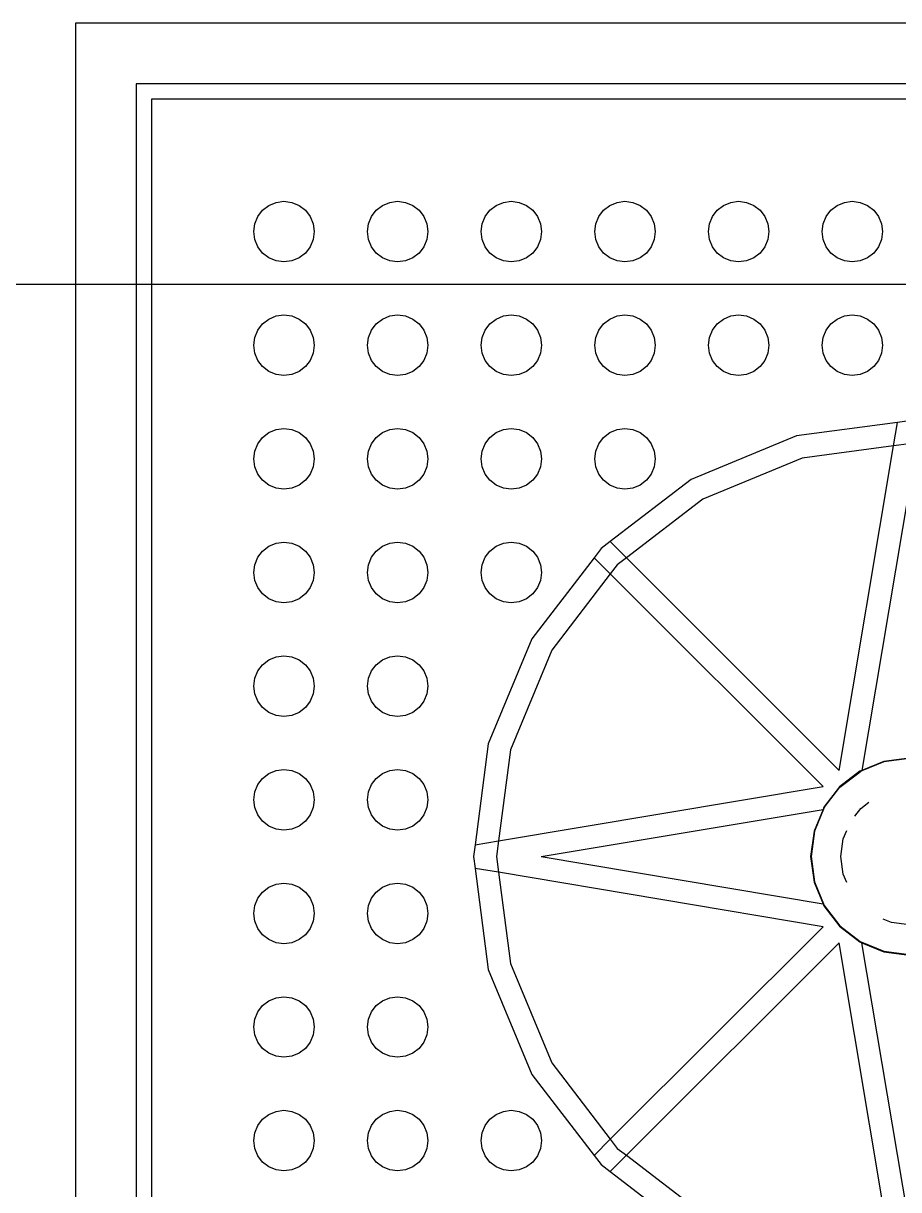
# Model space of a CAD drawing. Header units: millimetres. Extents: x 2562 to 7288, y 778 to 5635.
# Drawn here: x 5855.96 to 5867.51, y 1578.64 to 1594.03 of the extents above; entities that cross this region are included whole.
import ezdxf

# ---------------------------------------------------------------- set-up
doc = ezdxf.new("R2010")
doc.units = ezdxf.units.MM
doc.layers.add('0-gnl-gor3', color=252, linetype='Continuous')
doc.layers.add('2-tef-sabit', color=251, linetype='Continuous')

# ---------------------------------------------------------------- blocks, each defined once
blk = doc.blocks.new('pitcher rinser')
for p, q in [((58064.04, 6468.01), (58064.04, 6248.01)), ((58072.04, 6458.01), (58072.04, 6258.01)), ((58074.04, 6458.01), (58074.04, 6258.01)), ((58116.54, 6358.01), (58116.75, 6356.46)), ((58119.57, 6358.01), (58119.84, 6355.94)), ((58125.49, 6358.01), (58162.67, 6351.78)), ((58161.04, 6358.01), (58161.49, 6354.65)), ((58161.1, 6358.01), (58161.55, 6354.66)), ((58183.04, 6358.01), (58182.74, 6355.68)), ((58222.59, 6358.01), (58185.41, 6351.78)), ((58186.54, 6354.66), (58186.98, 6358.01)), ((58186.6, 6354.65), (58187.04, 6358.01)), ((58116.75, 6356.46), (58118.5, 6343.13)), ((58119.84, 6355.94), (58116.75, 6356.46)), ((58119.84, 6355.94), (58121.43, 6343.91)), ((58162.67, 6348.76), (58119.84, 6355.94)), ((58228.24, 6355.94), (58185.42, 6348.76)), ((58089.54, 6353.98), (58090.51, 6354.38)), ((58090.51, 6354.38), (58091.54, 6354.51)), ((58091.54, 6354.51), (58092.58, 6354.38)), ((58092.58, 6354.38), (58093.54, 6353.98)), ((58104.54, 6353.98), (58105.51, 6354.38)), ((58105.51, 6354.38), (58106.54, 6354.51)), ((58106.54, 6354.51), (58107.58, 6354.38)), ((58107.58, 6354.38), (58108.54, 6353.98)), ((58161.49, 6354.65), (58162.67, 6351.78)), ((58161.55, 6354.66), (58162.74, 6351.77)), ((58182.74, 6355.68), (58182.29, 6354.6)), ((58185.34, 6351.77), (58186.54, 6354.66)), ((58185.41, 6351.78), (58186.6, 6354.65)), ((58088.08, 6352.51), (58088.72, 6353.34)), ((58088.72, 6353.34), (58089.54, 6353.98)), ((58093.54, 6353.98), (58094.37, 6353.34)), ((58094.37, 6353.34), (58095.01, 6352.51)), ((58103.08, 6352.51), (58103.72, 6353.34)), ((58103.72, 6353.34), (58104.54, 6353.98)), ((58108.54, 6353.98), (58109.37, 6353.34)), ((58109.37, 6353.34), (58110.01, 6352.51)), ((58087.54, 6350.51), (58087.68, 6351.55)), ((58087.68, 6351.55), (58088.08, 6352.51)), ((58095.01, 6352.51), (58095.41, 6351.55)), ((58095.41, 6351.55), (58095.54, 6350.51)), ((58102.54, 6350.51), (58102.68, 6351.55)), ((58102.68, 6351.55), (58103.08, 6352.51)), ((58110.01, 6352.51), (58110.41, 6351.55)), ((58110.41, 6351.55), (58110.54, 6350.51)), ((58162.67, 6351.78), (58162.79, 6351.51)), ((58162.67, 6351.78), (58162.74, 6351.77)), ((58162.74, 6351.77), (58162.84, 6351.54)), ((58162.79, 6351.51), (58164.85, 6348.82)), ((58164.89, 6348.86), (58162.84, 6351.54)), ((58167.68, 6351.65), (58166.88, 6352.69)), ((58168.72, 6350.85), (58167.68, 6351.65)), ((58183.19, 6348.86), (58185.25, 6351.54)), ((58183.24, 6348.82), (58185.3, 6351.51)), ((58185.25, 6351.54), (58185.34, 6351.77)), ((58185.3, 6351.51), (58185.41, 6351.78)), ((58185.41, 6351.78), (58185.34, 6351.77)), ((58087.68, 6349.48), (58087.54, 6350.51)), ((58095.54, 6350.51), (58095.41, 6349.48)), ((58102.68, 6349.48), (58102.54, 6350.51)), ((58110.54, 6350.51), (58110.41, 6349.48)), ((58171.71, 6349.32), (58170.62, 6349.77)), ((58177.45, 6349.77), (58176.37, 6349.32)), ((58088.08, 6348.51), (58087.68, 6349.48)), ((58088.72, 6347.69), (58088.08, 6348.51)), ((58095.01, 6348.51), (58094.37, 6347.69)), ((58095.41, 6349.48), (58095.01, 6348.51)), ((58103.08, 6348.51), (58102.68, 6349.48)), ((58103.72, 6347.69), (58103.08, 6348.51)), ((58110.01, 6348.51), (58109.37, 6347.69)), ((58110.41, 6349.48), (58110.01, 6348.51)), ((58134.6, 6320.69), (58162.67, 6348.76)), ((58164.85, 6348.82), (58167.54, 6346.76)), ((58167.57, 6346.81), (58164.89, 6348.86)), ((58174.04, 6349.01), (58171.71, 6349.32)), ((58176.37, 6349.32), (58174.04, 6349.01)), ((58180.51, 6346.81), (58183.19, 6348.86)), ((58180.54, 6346.76), (58183.24, 6348.82)), ((58185.42, 6348.76), (58213.48, 6320.69)), ((58089.54, 6347.05), (58088.72, 6347.69)), ((58090.51, 6346.65), (58089.54, 6347.05)), ((58091.54, 6346.51), (58090.51, 6346.65)), ((58092.58, 6346.65), (58091.54, 6346.51)), ((58093.54, 6347.05), (58092.58, 6346.65)), ((58094.37, 6347.69), (58093.54, 6347.05)), ((58104.54, 6347.05), (58103.72, 6347.69)), ((58105.51, 6346.65), (58104.54, 6347.05)), ((58106.54, 6346.51), (58105.51, 6346.65)), ((58107.58, 6346.65), (58106.54, 6346.51)), ((58108.54, 6347.05), (58107.58, 6346.65)), ((58109.37, 6347.69), (58108.54, 6347.05)), ((58164.79, 6346.64), (58136.72, 6318.57)), ((58171.97, 6303.81), (58164.79, 6346.64)), ((58167.54, 6346.76), (58167.81, 6346.64)), ((58167.57, 6346.81), (58167.8, 6346.71)), ((58167.8, 6346.71), (58170.69, 6345.52)), ((58167.81, 6346.64), (58167.8, 6346.71)), ((58167.81, 6346.64), (58170.68, 6345.46)), ((58174.04, 6309.46), (58167.81, 6346.64)), ((58174.04, 6309.46), (58180.27, 6346.64)), ((58183.3, 6346.64), (58176.12, 6303.81)), ((58177.39, 6345.52), (58180.29, 6346.71)), ((58177.41, 6345.46), (58180.27, 6346.64)), ((58180.27, 6346.64), (58180.54, 6346.76)), ((58180.27, 6346.64), (58180.29, 6346.71)), ((58180.29, 6346.71), (58180.51, 6346.81)), ((58211.36, 6318.57), (58183.3, 6346.64)), ((58170.68, 6345.46), (58174.04, 6345.01)), ((58170.69, 6345.52), (58174.04, 6345.07)), ((58174.04, 6345.07), (58177.39, 6345.52)), ((58174.04, 6345.01), (58177.41, 6345.46)), ((58121.43, 6343.91), (58126.87, 6330.78)), ((58118.5, 6343.13), (58124.25, 6329.26)), ((58088.72, 6338.34), (58089.54, 6338.98)), ((58089.54, 6338.98), (58090.51, 6339.38)), ((58090.51, 6339.38), (58091.54, 6339.51)), ((58091.54, 6339.51), (58092.58, 6339.38)), ((58092.58, 6339.38), (58093.54, 6338.98)), ((58093.54, 6338.98), (58094.37, 6338.34)), ((58103.72, 6338.34), (58104.54, 6338.98)), ((58104.54, 6338.98), (58105.51, 6339.38)), ((58105.51, 6339.38), (58106.54, 6339.51)), ((58106.54, 6339.51), (58107.58, 6339.38)), ((58107.58, 6339.38), (58108.54, 6338.98)), ((58108.54, 6338.98), (58109.37, 6338.34)), ((58087.68, 6336.55), (58088.08, 6337.51)), ((58088.08, 6337.51), (58088.72, 6338.34)), ((58094.37, 6338.34), (58095.01, 6337.51)), ((58095.01, 6337.51), (58095.41, 6336.55)), ((58102.68, 6336.55), (58103.08, 6337.51)), ((58103.08, 6337.51), (58103.72, 6338.34)), ((58109.37, 6338.34), (58110.01, 6337.51)), ((58110.01, 6337.51), (58110.41, 6336.55)), ((58087.54, 6335.51), (58087.68, 6336.55)), ((58095.41, 6336.55), (58095.54, 6335.51)), ((58102.54, 6335.51), (58102.68, 6336.55)), ((58110.41, 6336.55), (58110.54, 6335.51)), ((58087.68, 6334.48), (58087.54, 6335.51)), ((58088.08, 6333.51), (58087.68, 6334.48)), ((58095.41, 6334.48), (58095.01, 6333.51)), ((58095.54, 6335.51), (58095.41, 6334.48)), ((58102.68, 6334.48), (58102.54, 6335.51)), ((58103.08, 6333.51), (58102.68, 6334.48)), ((58110.41, 6334.48), (58110.01, 6333.51)), ((58110.54, 6335.51), (58110.41, 6334.48)), ((58088.72, 6332.69), (58088.08, 6333.51)), ((58095.01, 6333.51), (58094.37, 6332.69)), ((58103.72, 6332.69), (58103.08, 6333.51)), ((58110.01, 6333.51), (58109.37, 6332.69)), ((58089.54, 6332.05), (58088.72, 6332.69)), ((58090.51, 6331.65), (58089.54, 6332.05)), ((58091.54, 6331.51), (58090.51, 6331.65)), ((58092.58, 6331.65), (58091.54, 6331.51)), ((58093.54, 6332.05), (58092.58, 6331.65)), ((58094.37, 6332.69), (58093.54, 6332.05)), ((58104.54, 6332.05), (58103.72, 6332.69)), ((58105.51, 6331.65), (58104.54, 6332.05)), ((58106.54, 6331.51), (58105.51, 6331.65)), ((58107.58, 6331.65), (58106.54, 6331.51)), ((58108.54, 6332.05), (58107.58, 6331.65)), ((58109.37, 6332.69), (58108.54, 6332.05)), ((58126.87, 6330.78), (58134.6, 6320.69)), ((58213.48, 6320.69), (58221.22, 6330.78)), ((58124.25, 6329.26), (58132.46, 6318.56)), ((58215.62, 6318.56), (58223.84, 6329.26)), ((58088.72, 6323.34), (58089.54, 6323.98)), ((58089.54, 6323.98), (58090.51, 6324.38)), ((58090.51, 6324.38), (58091.54, 6324.51)), ((58091.54, 6324.51), (58092.58, 6324.38)), ((58092.58, 6324.38), (58093.54, 6323.98)), ((58093.54, 6323.98), (58094.37, 6323.34)), ((58103.72, 6323.34), (58104.54, 6323.98)), ((58104.54, 6323.98), (58105.51, 6324.38)), ((58105.51, 6324.38), (58106.54, 6324.51)), ((58106.54, 6324.51), (58107.58, 6324.38)), ((58107.58, 6324.38), (58108.54, 6323.98)), ((58108.54, 6323.98), (58109.37, 6323.34)), ((58118.72, 6323.34), (58119.54, 6323.98)), ((58119.54, 6323.98), (58120.51, 6324.38)), ((58120.51, 6324.38), (58121.54, 6324.51)), ((58121.54, 6324.51), (58122.58, 6324.38)), ((58122.58, 6324.38), (58123.54, 6323.98)), ((58123.54, 6323.98), (58124.37, 6323.34)), ((58087.68, 6321.55), (58088.08, 6322.51)), ((58088.08, 6322.51), (58088.72, 6323.34)), ((58094.37, 6323.34), (58095.01, 6322.51)), ((58095.01, 6322.51), (58095.41, 6321.55)), ((58102.68, 6321.55), (58103.08, 6322.51)), ((58103.08, 6322.51), (58103.72, 6323.34)), ((58109.37, 6323.34), (58110.01, 6322.51)), ((58110.01, 6322.51), (58110.41, 6321.55)), ((58117.68, 6321.55), (58118.08, 6322.51)), ((58118.08, 6322.51), (58118.72, 6323.34)), ((58124.37, 6323.34), (58125.01, 6322.51)), ((58125.01, 6322.51), (58125.41, 6321.55)), ((58087.54, 6320.51), (58087.68, 6321.55)), ((58087.68, 6319.48), (58087.54, 6320.51)), ((58095.41, 6321.55), (58095.54, 6320.51)), ((58095.54, 6320.51), (58095.41, 6319.48)), ((58102.54, 6320.51), (58102.68, 6321.55)), ((58102.68, 6319.48), (58102.54, 6320.51)), ((58110.41, 6321.55), (58110.54, 6320.51)), ((58110.54, 6320.51), (58110.41, 6319.48)), ((58117.54, 6320.51), (58117.68, 6321.55)), ((58117.68, 6319.48), (58117.54, 6320.51)), ((58125.41, 6321.55), (58125.54, 6320.51)), ((58125.54, 6320.51), (58125.41, 6319.48)), ((58132.46, 6318.56), (58134.6, 6320.69)), ((58134.6, 6320.69), (58135.52, 6319.49)), ((58212.56, 6319.49), (58213.48, 6320.69)), ((58213.48, 6320.69), (58215.62, 6318.56)), ((58088.08, 6318.51), (58087.68, 6319.48)), ((58095.41, 6319.48), (58095.01, 6318.51)), ((58103.08, 6318.51), (58102.68, 6319.48)), ((58110.41, 6319.48), (58110.01, 6318.51)), ((58118.08, 6318.51), (58117.68, 6319.48)), ((58125.41, 6319.48), (58125.01, 6318.51)), ((58135.52, 6319.49), (58136.72, 6318.57)), ((58211.36, 6318.57), (58212.56, 6319.49)), ((58088.72, 6317.69), (58088.08, 6318.51)), ((58089.54, 6317.05), (58088.72, 6317.69)), ((58094.37, 6317.69), (58093.54, 6317.05)), ((58095.01, 6318.51), (58094.37, 6317.69)), ((58103.72, 6317.69), (58103.08, 6318.51)), ((58104.54, 6317.05), (58103.72, 6317.69)), ((58109.37, 6317.69), (58108.54, 6317.05)), ((58110.01, 6318.51), (58109.37, 6317.69)), ((58118.72, 6317.69), (58118.08, 6318.51)), ((58119.54, 6317.05), (58118.72, 6317.69)), ((58124.37, 6317.69), (58123.54, 6317.05)), ((58125.01, 6318.51), (58124.37, 6317.69)), ((58132.46, 6318.56), (58133.39, 6317.36)), ((58136.72, 6318.57), (58134.59, 6316.43)), ((58136.72, 6318.57), (58146.81, 6310.84)), ((58201.28, 6310.84), (58211.36, 6318.57)), ((58213.5, 6316.43), (58211.36, 6318.57)), ((58214.7, 6317.36), (58215.62, 6318.56)), ((58090.51, 6316.65), (58089.54, 6317.05)), ((58091.54, 6316.51), (58090.51, 6316.65)), ((58092.58, 6316.65), (58091.54, 6316.51)), ((58093.54, 6317.05), (58092.58, 6316.65)), ((58105.51, 6316.65), (58104.54, 6317.05)), ((58106.54, 6316.51), (58105.51, 6316.65)), ((58107.58, 6316.65), (58106.54, 6316.51)), ((58108.54, 6317.05), (58107.58, 6316.65)), ((58120.51, 6316.65), (58119.54, 6317.05)), ((58121.54, 6316.51), (58120.51, 6316.65)), ((58122.58, 6316.65), (58121.54, 6316.51)), ((58123.54, 6317.05), (58122.58, 6316.65)), ((58133.39, 6317.36), (58134.59, 6316.43)), ((58134.59, 6316.43), (58145.29, 6308.22)), ((58202.79, 6308.22), (58213.5, 6316.43)), ((58213.5, 6316.43), (58214.7, 6317.36)), ((58146.81, 6310.84), (58159.94, 6305.4)), ((58188.14, 6305.4), (58201.28, 6310.84)), ((58088.08, 6307.51), (58088.72, 6308.34)), ((58088.72, 6308.34), (58089.54, 6308.98)), ((58089.54, 6308.98), (58090.51, 6309.38)), ((58090.51, 6309.38), (58091.54, 6309.51)), ((58091.54, 6309.51), (58092.58, 6309.38)), ((58092.58, 6309.38), (58093.54, 6308.98)), ((58093.54, 6308.98), (58094.37, 6308.34)), ((58094.37, 6308.34), (58095.01, 6307.51)), ((58103.08, 6307.51), (58103.72, 6308.34)), ((58103.72, 6308.34), (58104.54, 6308.98)), ((58104.54, 6308.98), (58105.51, 6309.38)), ((58105.51, 6309.38), (58106.54, 6309.51)), ((58106.54, 6309.51), (58107.58, 6309.38)), ((58107.58, 6309.38), (58108.54, 6308.98)), ((58108.54, 6308.98), (58109.37, 6308.34)), ((58109.37, 6308.34), (58110.01, 6307.51)), ((58118.08, 6307.51), (58118.72, 6308.34)), ((58118.72, 6308.34), (58119.54, 6308.98)), ((58119.54, 6308.98), (58120.51, 6309.38)), ((58120.51, 6309.38), (58121.54, 6309.51)), ((58121.54, 6309.51), (58122.58, 6309.38)), ((58122.58, 6309.38), (58123.54, 6308.98)), ((58123.54, 6308.98), (58124.37, 6308.34)), ((58124.37, 6308.34), (58125.01, 6307.51)), ((58133.08, 6307.51), (58133.72, 6308.34)), ((58133.72, 6308.34), (58134.54, 6308.98)), ((58134.54, 6308.98), (58135.51, 6309.38)), ((58135.51, 6309.38), (58136.54, 6309.51)), ((58136.54, 6309.51), (58137.58, 6309.38)), ((58137.58, 6309.38), (58138.54, 6308.98)), ((58138.54, 6308.98), (58139.37, 6308.34)), ((58139.37, 6308.34), (58140.01, 6307.51)), ((58145.29, 6308.22), (58159.16, 6302.47)), ((58188.93, 6302.47), (58202.79, 6308.22)), ((58208.08, 6307.51), (58208.72, 6308.34)), ((58208.72, 6308.34), (58209.54, 6308.98)), ((58209.54, 6308.98), (58210.51, 6309.38)), ((58210.51, 6309.38), (58211.54, 6309.51)), ((58211.54, 6309.51), (58212.58, 6309.38)), ((58212.58, 6309.38), (58213.54, 6308.98)), ((58213.54, 6308.98), (58214.37, 6308.34)), ((58214.37, 6308.34), (58215.01, 6307.51)), ((58087.68, 6306.55), (58088.08, 6307.51)), ((58095.01, 6307.51), (58095.41, 6306.55)), ((58102.68, 6306.55), (58103.08, 6307.51)), ((58110.01, 6307.51), (58110.41, 6306.55)), ((58117.68, 6306.55), (58118.08, 6307.51)), ((58125.01, 6307.51), (58125.41, 6306.55)), ((58132.68, 6306.55), (58133.08, 6307.51)), ((58140.01, 6307.51), (58140.41, 6306.55)), ((58207.68, 6306.55), (58208.08, 6307.51)), ((58215.01, 6307.51), (58215.41, 6306.55)), ((58087.54, 6305.51), (58087.68, 6306.55)), ((58087.68, 6304.48), (58087.54, 6305.51)), ((58095.41, 6306.55), (58095.54, 6305.51)), ((58095.54, 6305.51), (58095.41, 6304.48)), ((58102.54, 6305.51), (58102.68, 6306.55)), ((58102.68, 6304.48), (58102.54, 6305.51)), ((58110.41, 6306.55), (58110.54, 6305.51)), ((58110.54, 6305.51), (58110.41, 6304.48)), ((58117.54, 6305.51), (58117.68, 6306.55)), ((58117.68, 6304.48), (58117.54, 6305.51)), ((58125.41, 6306.55), (58125.54, 6305.51)), ((58125.54, 6305.51), (58125.41, 6304.48)), ((58132.54, 6305.51), (58132.68, 6306.55)), ((58132.68, 6304.48), (58132.54, 6305.51)), ((58140.41, 6306.55), (58140.54, 6305.51)), ((58140.54, 6305.51), (58140.41, 6304.48)), ((58159.94, 6305.4), (58171.97, 6303.81)), ((58176.12, 6303.81), (58188.14, 6305.4)), ((58207.54, 6305.51), (58207.68, 6306.55)), ((58207.68, 6304.48), (58207.54, 6305.51)), ((58215.41, 6306.55), (58215.54, 6305.51)), ((58215.54, 6305.51), (58215.41, 6304.48)), ((58088.08, 6303.51), (58087.68, 6304.48)), ((58088.72, 6302.69), (58088.08, 6303.51)), ((58095.01, 6303.51), (58094.37, 6302.69)), ((58095.41, 6304.48), (58095.01, 6303.51)), ((58103.08, 6303.51), (58102.68, 6304.48)), ((58103.72, 6302.69), (58103.08, 6303.51)), ((58110.01, 6303.51), (58109.37, 6302.69)), ((58110.41, 6304.48), (58110.01, 6303.51)), ((58118.08, 6303.51), (58117.68, 6304.48)), ((58118.72, 6302.69), (58118.08, 6303.51)), ((58125.01, 6303.51), (58124.37, 6302.69)), ((58125.41, 6304.48), (58125.01, 6303.51)), ((58133.08, 6303.51), (58132.68, 6304.48)), ((58133.72, 6302.69), (58133.08, 6303.51)), ((58140.01, 6303.51), (58139.37, 6302.69)), ((58140.41, 6304.48), (58140.01, 6303.51)), ((58171.97, 6303.81), (58174.04, 6303.54)), ((58172.49, 6300.72), (58171.97, 6303.81)), ((58174.04, 6303.54), (58176.12, 6303.81)), ((58176.12, 6303.81), (58175.6, 6300.72)), ((58208.08, 6303.51), (58207.68, 6304.48)), ((58208.72, 6302.69), (58208.08, 6303.51)), ((58215.01, 6303.51), (58214.37, 6302.69)), ((58215.41, 6304.48), (58215.01, 6303.51)), ((58089.54, 6302.05), (58088.72, 6302.69)), ((58090.51, 6301.65), (58089.54, 6302.05)), ((58093.54, 6302.05), (58092.58, 6301.65)), ((58094.37, 6302.69), (58093.54, 6302.05)), ((58104.54, 6302.05), (58103.72, 6302.69)), ((58105.51, 6301.65), (58104.54, 6302.05)), ((58108.54, 6302.05), (58107.58, 6301.65)), ((58109.37, 6302.69), (58108.54, 6302.05)), ((58119.54, 6302.05), (58118.72, 6302.69)), ((58120.51, 6301.65), (58119.54, 6302.05)), ((58123.54, 6302.05), (58122.58, 6301.65)), ((58124.37, 6302.69), (58123.54, 6302.05)), ((58134.54, 6302.05), (58133.72, 6302.69)), ((58135.51, 6301.65), (58134.54, 6302.05)), ((58138.54, 6302.05), (58137.58, 6301.65)), ((58139.37, 6302.69), (58138.54, 6302.05)), ((58159.16, 6302.47), (58172.49, 6300.72)), ((58175.6, 6300.72), (58188.93, 6302.47)), ((58209.54, 6302.05), (58208.72, 6302.69)), ((58210.51, 6301.65), (58209.54, 6302.05)), ((58213.54, 6302.05), (58212.58, 6301.65)), ((58214.37, 6302.69), (58213.54, 6302.05)), ((58091.54, 6301.51), (58090.51, 6301.65)), ((58092.58, 6301.65), (58091.54, 6301.51)), ((58106.54, 6301.51), (58105.51, 6301.65)), ((58107.58, 6301.65), (58106.54, 6301.51)), ((58121.54, 6301.51), (58120.51, 6301.65)), ((58122.58, 6301.65), (58121.54, 6301.51)), ((58136.54, 6301.51), (58135.51, 6301.65)), ((58137.58, 6301.65), (58136.54, 6301.51)), ((58172.49, 6300.72), (58174.04, 6300.51)), ((58174.04, 6300.51), (58175.6, 6300.72)), ((58211.54, 6301.51), (58210.51, 6301.65)), ((58212.58, 6301.65), (58211.54, 6301.51)), ((58089.54, 6293.98), (58090.51, 6294.38)), ((58090.51, 6294.38), (58091.54, 6294.51)), ((58091.54, 6294.51), (58092.58, 6294.38)), ((58092.58, 6294.38), (58093.54, 6293.98)), ((58104.54, 6293.98), (58105.51, 6294.38)), ((58105.51, 6294.38), (58106.54, 6294.51)), ((58106.54, 6294.51), (58107.58, 6294.38)), ((58107.58, 6294.38), (58108.54, 6293.98)), ((58119.54, 6293.98), (58120.51, 6294.38)), ((58120.51, 6294.38), (58121.54, 6294.51)), ((58121.54, 6294.51), (58122.58, 6294.38)), ((58122.58, 6294.38), (58123.54, 6293.98)), ((58134.54, 6293.98), (58135.51, 6294.38)), ((58135.51, 6294.38), (58136.54, 6294.51)), ((58136.54, 6294.51), (58137.58, 6294.38)), ((58137.58, 6294.38), (58138.54, 6293.98)), ((58149.54, 6293.98), (58150.51, 6294.38)), ((58150.51, 6294.38), (58151.54, 6294.51)), ((58151.54, 6294.51), (58152.58, 6294.38)), ((58152.58, 6294.38), (58153.54, 6293.98)), ((58164.54, 6293.98), (58165.51, 6294.38)), ((58165.51, 6294.38), (58166.54, 6294.51)), ((58166.54, 6294.51), (58167.58, 6294.38)), ((58167.58, 6294.38), (58168.54, 6293.98)), ((58179.54, 6293.98), (58180.51, 6294.38)), ((58180.51, 6294.38), (58181.54, 6294.51)), ((58181.54, 6294.51), (58182.58, 6294.38)), ((58182.58, 6294.38), (58183.54, 6293.98)), ((58194.54, 6293.98), (58195.51, 6294.38)), ((58195.51, 6294.38), (58196.54, 6294.51)), ((58196.54, 6294.51), (58197.58, 6294.38)), ((58197.58, 6294.38), (58198.54, 6293.98)), ((58209.54, 6293.98), (58210.51, 6294.38)), ((58210.51, 6294.38), (58211.54, 6294.51)), ((58211.54, 6294.51), (58212.58, 6294.38)), ((58212.58, 6294.38), (58213.54, 6293.98)), ((58088.08, 6292.51), (58088.72, 6293.34)), ((58088.72, 6293.34), (58089.54, 6293.98)), ((58093.54, 6293.98), (58094.37, 6293.34)), ((58094.37, 6293.34), (58095.01, 6292.51)), ((58103.08, 6292.51), (58103.72, 6293.34)), ((58103.72, 6293.34), (58104.54, 6293.98)), ((58108.54, 6293.98), (58109.37, 6293.34)), ((58109.37, 6293.34), (58110.01, 6292.51)), ((58118.08, 6292.51), (58118.72, 6293.34)), ((58118.72, 6293.34), (58119.54, 6293.98)), ((58123.54, 6293.98), (58124.37, 6293.34)), ((58124.37, 6293.34), (58125.01, 6292.51)), ((58133.08, 6292.51), (58133.72, 6293.34)), ((58133.72, 6293.34), (58134.54, 6293.98)), ((58138.54, 6293.98), (58139.37, 6293.34)), ((58139.37, 6293.34), (58140.01, 6292.51)), ((58148.08, 6292.51), (58148.72, 6293.34)), ((58148.72, 6293.34), (58149.54, 6293.98)), ((58153.54, 6293.98), (58154.37, 6293.34)), ((58154.37, 6293.34), (58155.01, 6292.51)), ((58163.08, 6292.51), (58163.72, 6293.34)), ((58163.72, 6293.34), (58164.54, 6293.98)), ((58168.54, 6293.98), (58169.37, 6293.34)), ((58169.37, 6293.34), (58170.01, 6292.51)), ((58178.08, 6292.51), (58178.72, 6293.34)), ((58178.72, 6293.34), (58179.54, 6293.98)), ((58183.54, 6293.98), (58184.37, 6293.34)), ((58184.37, 6293.34), (58185.01, 6292.51)), ((58193.08, 6292.51), (58193.72, 6293.34)), ((58193.72, 6293.34), (58194.54, 6293.98)), ((58198.54, 6293.98), (58199.37, 6293.34)), ((58199.37, 6293.34), (58200.01, 6292.51)), ((58208.08, 6292.51), (58208.72, 6293.34)), ((58208.72, 6293.34), (58209.54, 6293.98)), ((58213.54, 6293.98), (58214.37, 6293.34)), ((58214.37, 6293.34), (58215.01, 6292.51)), ((58087.54, 6290.51), (58087.68, 6291.55)), ((58087.68, 6291.55), (58088.08, 6292.51)), ((58095.01, 6292.51), (58095.41, 6291.55)), ((58095.41, 6291.55), (58095.54, 6290.51)), ((58102.54, 6290.51), (58102.68, 6291.55)), ((58102.68, 6291.55), (58103.08, 6292.51)), ((58110.01, 6292.51), (58110.41, 6291.55)), ((58110.41, 6291.55), (58110.54, 6290.51)), ((58117.54, 6290.51), (58117.68, 6291.55)), ((58117.68, 6291.55), (58118.08, 6292.51)), ((58125.01, 6292.51), (58125.41, 6291.55)), ((58125.41, 6291.55), (58125.54, 6290.51)), ((58132.54, 6290.51), (58132.68, 6291.55)), ((58132.68, 6291.55), (58133.08, 6292.51)), ((58140.01, 6292.51), (58140.41, 6291.55)), ((58140.41, 6291.55), (58140.54, 6290.51)), ((58147.54, 6290.51), (58147.68, 6291.55)), ((58147.68, 6291.55), (58148.08, 6292.51)), ((58155.01, 6292.51), (58155.41, 6291.55)), ((58155.41, 6291.55), (58155.54, 6290.51)), ((58162.54, 6290.51), (58162.68, 6291.55)), ((58162.68, 6291.55), (58163.08, 6292.51)), ((58170.01, 6292.51), (58170.41, 6291.55)), ((58170.41, 6291.55), (58170.54, 6290.51)), ((58177.54, 6290.51), (58177.68, 6291.55)), ((58177.68, 6291.55), (58178.08, 6292.51)), ((58185.01, 6292.51), (58185.41, 6291.55)), ((58185.41, 6291.55), (58185.54, 6290.51)), ((58192.54, 6290.51), (58192.68, 6291.55)), ((58192.68, 6291.55), (58193.08, 6292.51)), ((58200.01, 6292.51), (58200.41, 6291.55)), ((58200.41, 6291.55), (58200.54, 6290.51)), ((58207.54, 6290.51), (58207.68, 6291.55)), ((58207.68, 6291.55), (58208.08, 6292.51)), ((58215.01, 6292.51), (58215.41, 6291.55)), ((58215.41, 6291.55), (58215.54, 6290.51)), ((58087.68, 6289.48), (58087.54, 6290.51)), ((58095.54, 6290.51), (58095.41, 6289.48)), ((58102.68, 6289.48), (58102.54, 6290.51)), ((58110.54, 6290.51), (58110.41, 6289.48)), ((58117.68, 6289.48), (58117.54, 6290.51)), ((58125.54, 6290.51), (58125.41, 6289.48)), ((58132.68, 6289.48), (58132.54, 6290.51)), ((58140.54, 6290.51), (58140.41, 6289.48)), ((58147.68, 6289.48), (58147.54, 6290.51)), ((58155.54, 6290.51), (58155.41, 6289.48)), ((58162.68, 6289.48), (58162.54, 6290.51)), ((58170.54, 6290.51), (58170.41, 6289.48)), ((58177.68, 6289.48), (58177.54, 6290.51)), ((58185.54, 6290.51), (58185.41, 6289.48)), ((58192.68, 6289.48), (58192.54, 6290.51)), ((58200.54, 6290.51), (58200.41, 6289.48)), ((58207.68, 6289.48), (58207.54, 6290.51)), ((58215.54, 6290.51), (58215.41, 6289.48)), ((58088.08, 6288.51), (58087.68, 6289.48)), ((58088.72, 6287.69), (58088.08, 6288.51)), ((58095.01, 6288.51), (58094.37, 6287.69)), ((58095.41, 6289.48), (58095.01, 6288.51)), ((58103.08, 6288.51), (58102.68, 6289.48)), ((58103.72, 6287.69), (58103.08, 6288.51)), ((58110.01, 6288.51), (58109.37, 6287.69)), ((58110.41, 6289.48), (58110.01, 6288.51)), ((58118.08, 6288.51), (58117.68, 6289.48)), ((58118.72, 6287.69), (58118.08, 6288.51)), ((58125.01, 6288.51), (58124.37, 6287.69)), ((58125.41, 6289.48), (58125.01, 6288.51)), ((58133.08, 6288.51), (58132.68, 6289.48)), ((58133.72, 6287.69), (58133.08, 6288.51)), ((58140.01, 6288.51), (58139.37, 6287.69)), ((58140.41, 6289.48), (58140.01, 6288.51)), ((58148.08, 6288.51), (58147.68, 6289.48)), ((58148.72, 6287.69), (58148.08, 6288.51)), ((58155.01, 6288.51), (58154.37, 6287.69)), ((58155.41, 6289.48), (58155.01, 6288.51)), ((58163.08, 6288.51), (58162.68, 6289.48)), ((58163.72, 6287.69), (58163.08, 6288.51)), ((58170.01, 6288.51), (58169.37, 6287.69)), ((58170.41, 6289.48), (58170.01, 6288.51)), ((58178.08, 6288.51), (58177.68, 6289.48)), ((58178.72, 6287.69), (58178.08, 6288.51)), ((58185.01, 6288.51), (58184.37, 6287.69)), ((58185.41, 6289.48), (58185.01, 6288.51)), ((58193.08, 6288.51), (58192.68, 6289.48)), ((58193.72, 6287.69), (58193.08, 6288.51)), ((58200.01, 6288.51), (58199.37, 6287.69)), ((58200.41, 6289.48), (58200.01, 6288.51)), ((58208.08, 6288.51), (58207.68, 6289.48)), ((58208.72, 6287.69), (58208.08, 6288.51)), ((58215.01, 6288.51), (58214.37, 6287.69)), ((58215.41, 6289.48), (58215.01, 6288.51)), ((58089.54, 6287.05), (58088.72, 6287.69)), ((58090.51, 6286.65), (58089.54, 6287.05)), ((58091.54, 6286.51), (58090.51, 6286.65)), ((58092.58, 6286.65), (58091.54, 6286.51)), ((58093.54, 6287.05), (58092.58, 6286.65)), ((58094.37, 6287.69), (58093.54, 6287.05)), ((58104.54, 6287.05), (58103.72, 6287.69)), ((58105.51, 6286.65), (58104.54, 6287.05)), ((58106.54, 6286.51), (58105.51, 6286.65)), ((58107.58, 6286.65), (58106.54, 6286.51)), ((58108.54, 6287.05), (58107.58, 6286.65)), ((58109.37, 6287.69), (58108.54, 6287.05)), ((58119.54, 6287.05), (58118.72, 6287.69)), ((58120.51, 6286.65), (58119.54, 6287.05)), ((58121.54, 6286.51), (58120.51, 6286.65)), ((58122.58, 6286.65), (58121.54, 6286.51)), ((58123.54, 6287.05), (58122.58, 6286.65)), ((58124.37, 6287.69), (58123.54, 6287.05)), ((58134.54, 6287.05), (58133.72, 6287.69)), ((58135.51, 6286.65), (58134.54, 6287.05)), ((58136.54, 6286.51), (58135.51, 6286.65)), ((58137.58, 6286.65), (58136.54, 6286.51)), ((58138.54, 6287.05), (58137.58, 6286.65)), ((58139.37, 6287.69), (58138.54, 6287.05)), ((58149.54, 6287.05), (58148.72, 6287.69)), ((58150.51, 6286.65), (58149.54, 6287.05)), ((58151.54, 6286.51), (58150.51, 6286.65)), ((58152.58, 6286.65), (58151.54, 6286.51)), ((58153.54, 6287.05), (58152.58, 6286.65)), ((58154.37, 6287.69), (58153.54, 6287.05)), ((58164.54, 6287.05), (58163.72, 6287.69)), ((58165.51, 6286.65), (58164.54, 6287.05)), ((58166.54, 6286.51), (58165.51, 6286.65)), ((58167.58, 6286.65), (58166.54, 6286.51)), ((58168.54, 6287.05), (58167.58, 6286.65)), ((58169.37, 6287.69), (58168.54, 6287.05)), ((58179.54, 6287.05), (58178.72, 6287.69)), ((58180.51, 6286.65), (58179.54, 6287.05)), ((58181.54, 6286.51), (58180.51, 6286.65)), ((58182.58, 6286.65), (58181.54, 6286.51)), ((58183.54, 6287.05), (58182.58, 6286.65)), ((58184.37, 6287.69), (58183.54, 6287.05)), ((58194.54, 6287.05), (58193.72, 6287.69)), ((58195.51, 6286.65), (58194.54, 6287.05)), ((58196.54, 6286.51), (58195.51, 6286.65)), ((58197.58, 6286.65), (58196.54, 6286.51)), ((58198.54, 6287.05), (58197.58, 6286.65)), ((58199.37, 6287.69), (58198.54, 6287.05)), ((58209.54, 6287.05), (58208.72, 6287.69)), ((58210.51, 6286.65), (58209.54, 6287.05)), ((58211.54, 6286.51), (58210.51, 6286.65)), ((58212.58, 6286.65), (58211.54, 6286.51)), ((58213.54, 6287.05), (58212.58, 6286.65)), ((58214.37, 6287.69), (58213.54, 6287.05)), ((58088.72, 6278.34), (58089.54, 6278.98)), ((58089.54, 6278.98), (58090.51, 6279.38)), ((58090.51, 6279.38), (58091.54, 6279.51)), ((58091.54, 6279.51), (58092.58, 6279.38)), ((58092.58, 6279.38), (58093.54, 6278.98)), ((58093.54, 6278.98), (58094.37, 6278.34)), ((58103.72, 6278.34), (58104.54, 6278.98)), ((58104.54, 6278.98), (58105.51, 6279.38)), ((58105.51, 6279.38), (58106.54, 6279.51)), ((58106.54, 6279.51), (58107.58, 6279.38)), ((58107.58, 6279.38), (58108.54, 6278.98)), ((58108.54, 6278.98), (58109.37, 6278.34)), ((58118.72, 6278.34), (58119.54, 6278.98)), ((58119.54, 6278.98), (58120.51, 6279.38)), ((58120.51, 6279.38), (58121.54, 6279.51)), ((58121.54, 6279.51), (58122.58, 6279.38)), ((58122.58, 6279.38), (58123.54, 6278.98)), ((58123.54, 6278.98), (58124.37, 6278.34)), ((58133.72, 6278.34), (58134.54, 6278.98)), ((58134.54, 6278.98), (58135.51, 6279.38)), ((58135.51, 6279.38), (58136.54, 6279.51)), ((58136.54, 6279.51), (58137.58, 6279.38)), ((58137.58, 6279.38), (58138.54, 6278.98)), ((58138.54, 6278.98), (58139.37, 6278.34)), ((58148.72, 6278.34), (58149.54, 6278.98)), ((58149.54, 6278.98), (58150.51, 6279.38)), ((58150.51, 6279.38), (58151.54, 6279.51)), ((58151.54, 6279.51), (58152.58, 6279.38)), ((58152.58, 6279.38), (58153.54, 6278.98)), ((58153.54, 6278.98), (58154.37, 6278.34)), ((58163.72, 6278.34), (58164.54, 6278.98)), ((58164.54, 6278.98), (58165.51, 6279.38)), ((58165.51, 6279.38), (58166.54, 6279.51)), ((58166.54, 6279.51), (58167.58, 6279.38)), ((58167.58, 6279.38), (58168.54, 6278.98)), ((58168.54, 6278.98), (58169.37, 6278.34)), ((58178.72, 6278.34), (58179.54, 6278.98)), ((58179.54, 6278.98), (58180.51, 6279.38)), ((58180.51, 6279.38), (58181.54, 6279.51)), ((58181.54, 6279.51), (58182.58, 6279.38)), ((58182.58, 6279.38), (58183.54, 6278.98)), ((58183.54, 6278.98), (58184.37, 6278.34)), ((58193.72, 6278.34), (58194.54, 6278.98)), ((58194.54, 6278.98), (58195.51, 6279.38)), ((58195.51, 6279.38), (58196.54, 6279.51)), ((58196.54, 6279.51), (58197.58, 6279.38)), ((58197.58, 6279.38), (58198.54, 6278.98)), ((58198.54, 6278.98), (58199.37, 6278.34)), ((58208.72, 6278.34), (58209.54, 6278.98)), ((58209.54, 6278.98), (58210.51, 6279.38)), ((58210.51, 6279.38), (58211.54, 6279.51)), ((58211.54, 6279.51), (58212.58, 6279.38)), ((58212.58, 6279.38), (58213.54, 6278.98)), ((58213.54, 6278.98), (58214.37, 6278.34)), ((58087.68, 6276.55), (58088.08, 6277.51)), ((58088.08, 6277.51), (58088.72, 6278.34)), ((58094.37, 6278.34), (58095.01, 6277.51)), ((58095.01, 6277.51), (58095.41, 6276.55)), ((58102.68, 6276.55), (58103.08, 6277.51)), ((58103.08, 6277.51), (58103.72, 6278.34)), ((58109.37, 6278.34), (58110.01, 6277.51)), ((58110.01, 6277.51), (58110.41, 6276.55)), ((58117.68, 6276.55), (58118.08, 6277.51)), ((58118.08, 6277.51), (58118.72, 6278.34)), ((58124.37, 6278.34), (58125.01, 6277.51)), ((58125.01, 6277.51), (58125.41, 6276.55)), ((58132.68, 6276.55), (58133.08, 6277.51)), ((58133.08, 6277.51), (58133.72, 6278.34)), ((58139.37, 6278.34), (58140.01, 6277.51)), ((58140.01, 6277.51), (58140.41, 6276.55)), ((58147.68, 6276.55), (58148.08, 6277.51)), ((58148.08, 6277.51), (58148.72, 6278.34)), ((58154.37, 6278.34), (58155.01, 6277.51)), ((58155.01, 6277.51), (58155.41, 6276.55)), ((58162.68, 6276.55), (58163.08, 6277.51)), ((58163.08, 6277.51), (58163.72, 6278.34)), ((58169.37, 6278.34), (58170.01, 6277.51)), ((58170.01, 6277.51), (58170.41, 6276.55)), ((58177.68, 6276.55), (58178.08, 6277.51)), ((58178.08, 6277.51), (58178.72, 6278.34)), ((58184.37, 6278.34), (58185.01, 6277.51)), ((58185.01, 6277.51), (58185.41, 6276.55)), ((58192.68, 6276.55), (58193.08, 6277.51)), ((58193.08, 6277.51), (58193.72, 6278.34)), ((58199.37, 6278.34), (58200.01, 6277.51)), ((58200.01, 6277.51), (58200.41, 6276.55)), ((58207.68, 6276.55), (58208.08, 6277.51)), ((58208.08, 6277.51), (58208.72, 6278.34)), ((58214.37, 6278.34), (58215.01, 6277.51)), ((58215.01, 6277.51), (58215.41, 6276.55)), ((58087.54, 6275.51), (58087.68, 6276.55)), ((58095.41, 6276.55), (58095.54, 6275.51)), ((58102.54, 6275.51), (58102.68, 6276.55)), ((58110.41, 6276.55), (58110.54, 6275.51)), ((58117.54, 6275.51), (58117.68, 6276.55)), ((58125.41, 6276.55), (58125.54, 6275.51)), ((58132.54, 6275.51), (58132.68, 6276.55)), ((58140.41, 6276.55), (58140.54, 6275.51)), ((58147.54, 6275.51), (58147.68, 6276.55)), ((58155.41, 6276.55), (58155.54, 6275.51)), ((58162.54, 6275.51), (58162.68, 6276.55)), ((58170.41, 6276.55), (58170.54, 6275.51)), ((58177.54, 6275.51), (58177.68, 6276.55)), ((58185.41, 6276.55), (58185.54, 6275.51)), ((58192.54, 6275.51), (58192.68, 6276.55)), ((58200.41, 6276.55), (58200.54, 6275.51)), ((58207.54, 6275.51), (58207.68, 6276.55)), ((58215.41, 6276.55), (58215.54, 6275.51)), ((58087.68, 6274.48), (58087.54, 6275.51)), ((58088.08, 6273.51), (58087.68, 6274.48)), ((58095.41, 6274.48), (58095.01, 6273.51)), ((58095.54, 6275.51), (58095.41, 6274.48)), ((58102.68, 6274.48), (58102.54, 6275.51)), ((58103.08, 6273.51), (58102.68, 6274.48)), ((58110.41, 6274.48), (58110.01, 6273.51)), ((58110.54, 6275.51), (58110.41, 6274.48)), ((58117.68, 6274.48), (58117.54, 6275.51)), ((58118.08, 6273.51), (58117.68, 6274.48)), ((58125.41, 6274.48), (58125.01, 6273.51)), ((58125.54, 6275.51), (58125.41, 6274.48)), ((58132.68, 6274.48), (58132.54, 6275.51)), ((58133.08, 6273.51), (58132.68, 6274.48)), ((58140.41, 6274.48), (58140.01, 6273.51)), ((58140.54, 6275.51), (58140.41, 6274.48)), ((58147.68, 6274.48), (58147.54, 6275.51)), ((58148.08, 6273.51), (58147.68, 6274.48)), ((58155.41, 6274.48), (58155.01, 6273.51)), ((58155.54, 6275.51), (58155.41, 6274.48)), ((58162.68, 6274.48), (58162.54, 6275.51)), ((58163.08, 6273.51), (58162.68, 6274.48)), ((58170.41, 6274.48), (58170.01, 6273.51)), ((58170.54, 6275.51), (58170.41, 6274.48)), ((58177.68, 6274.48), (58177.54, 6275.51)), ((58178.08, 6273.51), (58177.68, 6274.48)), ((58185.41, 6274.48), (58185.01, 6273.51)), ((58185.54, 6275.51), (58185.41, 6274.48)), ((58192.68, 6274.48), (58192.54, 6275.51)), ((58193.08, 6273.51), (58192.68, 6274.48)), ((58200.41, 6274.48), (58200.01, 6273.51)), ((58200.54, 6275.51), (58200.41, 6274.48)), ((58207.68, 6274.48), (58207.54, 6275.51)), ((58208.08, 6273.51), (58207.68, 6274.48)), ((58215.41, 6274.48), (58215.01, 6273.51)), ((58215.54, 6275.51), (58215.41, 6274.48)), ((58088.72, 6272.69), (58088.08, 6273.51)), ((58095.01, 6273.51), (58094.37, 6272.69)), ((58103.72, 6272.69), (58103.08, 6273.51)), ((58110.01, 6273.51), (58109.37, 6272.69)), ((58118.72, 6272.69), (58118.08, 6273.51)), ((58125.01, 6273.51), (58124.37, 6272.69)), ((58133.72, 6272.69), (58133.08, 6273.51)), ((58140.01, 6273.51), (58139.37, 6272.69)), ((58148.72, 6272.69), (58148.08, 6273.51)), ((58155.01, 6273.51), (58154.37, 6272.69)), ((58163.72, 6272.69), (58163.08, 6273.51)), ((58170.01, 6273.51), (58169.37, 6272.69)), ((58178.72, 6272.69), (58178.08, 6273.51)), ((58185.01, 6273.51), (58184.37, 6272.69)), ((58193.72, 6272.69), (58193.08, 6273.51)), ((58200.01, 6273.51), (58199.37, 6272.69)), ((58208.72, 6272.69), (58208.08, 6273.51)), ((58215.01, 6273.51), (58214.37, 6272.69)), ((58089.54, 6272.05), (58088.72, 6272.69)), ((58090.51, 6271.65), (58089.54, 6272.05)), ((58091.54, 6271.51), (58090.51, 6271.65)), ((58092.58, 6271.65), (58091.54, 6271.51)), ((58093.54, 6272.05), (58092.58, 6271.65)), ((58094.37, 6272.69), (58093.54, 6272.05)), ((58104.54, 6272.05), (58103.72, 6272.69)), ((58105.51, 6271.65), (58104.54, 6272.05)), ((58106.54, 6271.51), (58105.51, 6271.65)), ((58107.58, 6271.65), (58106.54, 6271.51)), ((58108.54, 6272.05), (58107.58, 6271.65)), ((58109.37, 6272.69), (58108.54, 6272.05)), ((58119.54, 6272.05), (58118.72, 6272.69)), ((58120.51, 6271.65), (58119.54, 6272.05)), ((58121.54, 6271.51), (58120.51, 6271.65)), ((58122.58, 6271.65), (58121.54, 6271.51)), ((58123.54, 6272.05), (58122.58, 6271.65)), ((58124.37, 6272.69), (58123.54, 6272.05)), ((58134.54, 6272.05), (58133.72, 6272.69)), ((58135.51, 6271.65), (58134.54, 6272.05)), ((58136.54, 6271.51), (58135.51, 6271.65)), ((58137.58, 6271.65), (58136.54, 6271.51)), ((58138.54, 6272.05), (58137.58, 6271.65)), ((58139.37, 6272.69), (58138.54, 6272.05)), ((58149.54, 6272.05), (58148.72, 6272.69)), ((58150.51, 6271.65), (58149.54, 6272.05)), ((58151.54, 6271.51), (58150.51, 6271.65)), ((58152.58, 6271.65), (58151.54, 6271.51)), ((58153.54, 6272.05), (58152.58, 6271.65)), ((58154.37, 6272.69), (58153.54, 6272.05)), ((58164.54, 6272.05), (58163.72, 6272.69)), ((58165.51, 6271.65), (58164.54, 6272.05)), ((58166.54, 6271.51), (58165.51, 6271.65)), ((58167.58, 6271.65), (58166.54, 6271.51)), ((58168.54, 6272.05), (58167.58, 6271.65)), ((58169.37, 6272.69), (58168.54, 6272.05)), ((58179.54, 6272.05), (58178.72, 6272.69)), ((58180.51, 6271.65), (58179.54, 6272.05)), ((58181.54, 6271.51), (58180.51, 6271.65)), ((58182.58, 6271.65), (58181.54, 6271.51)), ((58183.54, 6272.05), (58182.58, 6271.65)), ((58184.37, 6272.69), (58183.54, 6272.05)), ((58194.54, 6272.05), (58193.72, 6272.69)), ((58195.51, 6271.65), (58194.54, 6272.05)), ((58196.54, 6271.51), (58195.51, 6271.65)), ((58197.58, 6271.65), (58196.54, 6271.51)), ((58198.54, 6272.05), (58197.58, 6271.65)), ((58199.37, 6272.69), (58198.54, 6272.05)), ((58209.54, 6272.05), (58208.72, 6272.69)), ((58210.51, 6271.65), (58209.54, 6272.05)), ((58211.54, 6271.51), (58210.51, 6271.65)), ((58212.58, 6271.65), (58211.54, 6271.51)), ((58213.54, 6272.05), (58212.58, 6271.65)), ((58214.37, 6272.69), (58213.54, 6272.05)), ((58072.04, 6258.01), (58072.04, 6256.01)), ((58074.04, 6258.01), (58076.04, 6258.01)), ((58076.04, 6258.01), (58274.04, 6258.01)), ((58072.04, 6256.01), (58276.04, 6256.01)), ((58064.04, 6248.01), (58284.04, 6248.01))]:
    blk.add_line(p, q)
blk = doc.blocks.new('DELIUNIT')
at = {"layer": '0-gnl-gor3'}
blk.add_lwpolyline([(-100, -59), (-144.989, -59), (-144.989, 0), (-100, 0)], close=True, dxfattribs=at)
at = {"layer": '0-gnl-gor3', "xscale": 0.1, "yscale": 0.1, "zscale": 0.1}
blk.add_blockref('pitcher rinser', (-5954.837, -652.01), dxfattribs=at)

msp = doc.modelspace()

# ---------------------------------------------------------------- block references
at = {"layer": '2-tef-sabit', "rotation": 270}
msp.add_blockref('DELIUNIT', (5883.854, 1445.602), dxfattribs=at)

doc.saveas('drawing.dxf')
